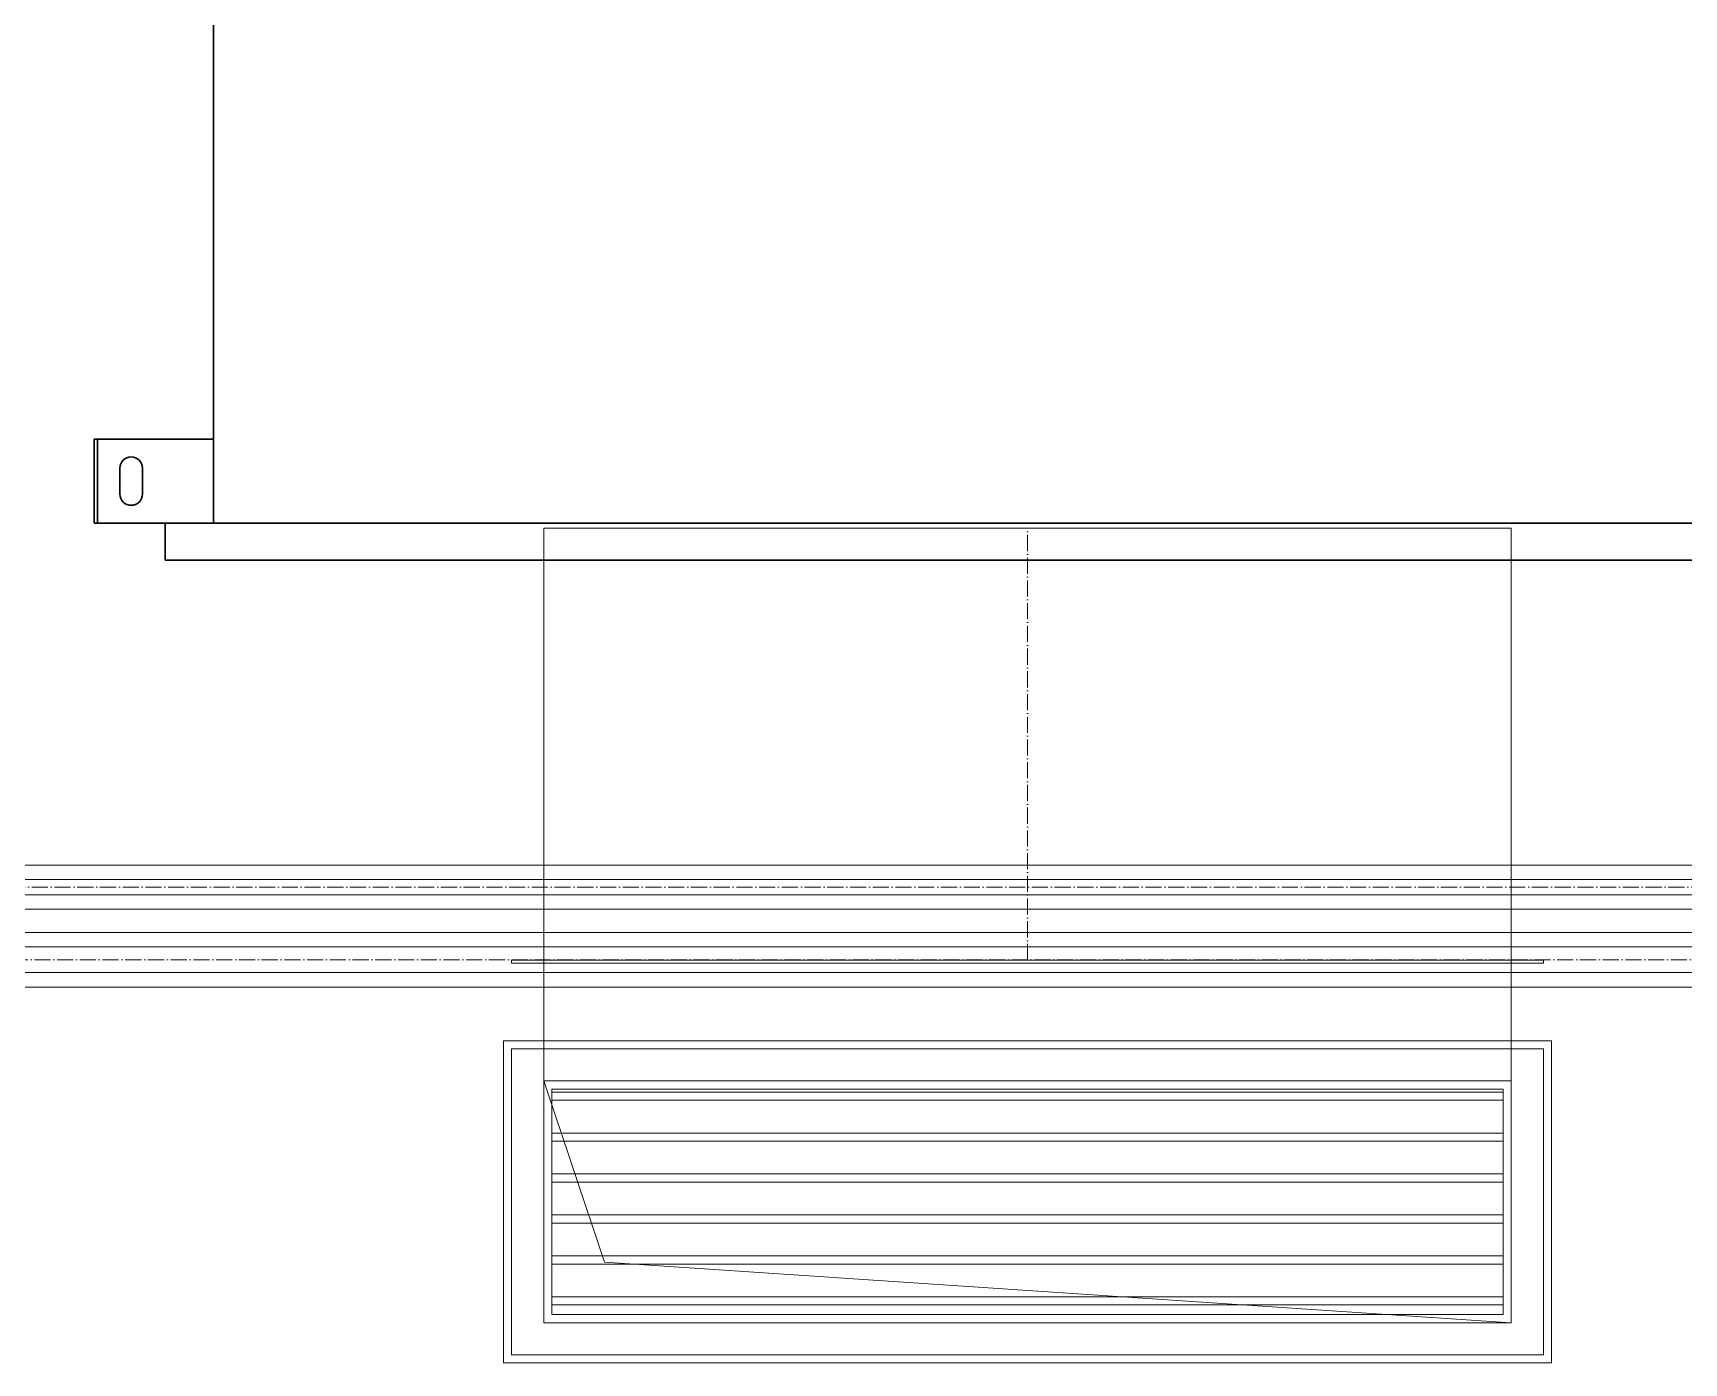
# Model space of a CAD drawing. Header units: millimetres. Extents: x -88595 to 880822, y -1054509 to -148035.
# Drawn here: x 186060 to 187084, y -238737 to -237912 of the extents above; entities that cross this region are included whole.
import ezdxf

# ---------------------------------------------------------------- set-up
doc = ezdxf.new("R2010")
doc.units = ezdxf.units.MM
doc.linetypes.add('$0$ADSK_Осевая', pattern=[14, 10, -2, 0, -2])
for name, color, linetype, lineweight in [('Воздуховоды', 7, 'Continuous', 18), ('Изоляция', 7, 'Continuous', 18), ('Оборудование', 7, 'Continuous', 18), ('Трубопровод', 7, 'Continuous', 18)]:
    doc.layers.add(name, color=color, linetype=linetype, lineweight=lineweight)

# ---------------------------------------------------------------- blocks, each defined once
blk = doc.blocks.new('$0$ADSK_Канальный блок кондиционера1 - AD242MJERAB-3267365-В_Координация_1 этаж ОВ3')
at = {"layer": 'Оборудование', "color": 150, "lineweight": 30, "true_color": 0x0080ff}
for p, q in [((-599, 0), (-599, -72)), ((-597, 0), (-599, 0)), ((-597, 0), (-599, 0)), ((-599, 0), (-599, -72)), ((-597, 0), (-596, 0)), ((-597, 0), (-525, 0)), ((-597, 0), (-597, -72)), ((-525, 0), (-596, 0)), ((505, 5), (-555, 5)), ((-555, 5), (505, 5)), ((-555, 5), (-555, 0)), ((-555, 5), (-555, 0)), ((505, 0), (-555, 0)), ((-555, 0), (505, 0)), ((525, 0), (-525, 0)), ((-525, 0), (525, 0)), ((-525, 0), (-525, -697)), ((-525, 0), (-525, -697)), ((-525, -72), (-525, 0)), ((-525, 0), (-525, -72)), ((505, 0), (505, 5)), ((505, 5), (505, 0)), ((525, -697), (525, 0)), ((525, 0), (525, -697)), ((525, 0), (597, 0)), ((596, 0), (525, 0)), ((525, -72), (525, 0)), ((525, 0), (525, -72)), ((596, 0), (597, 0)), ((599, 0), (597, 0)), ((599, 0), (597, 0)), ((597, 0), (597, -72)), ((599, -72), (599, 0)), ((599, 0), (599, -72)), ((-583, -54), (-583, -38)), ((-583, -38), (-583, -54)), ((-569, -38), (-569, -54)), ((-569, -54), (-569, -38)), ((569, -38), (569, -54)), ((569, -54), (569, -38)), ((583, -54), (583, -38)), ((583, -38), (583, -54)), ((-599, -72), (-597, -72)), ((-599, -72), (-597, -72)), ((-525, -72), (-597, -72)), ((-596, -72), (-597, -72)), ((-596, -72), (-525, -72)), ((525, -72), (596, -72)), ((597, -72), (525, -72)), ((597, -72), (596, -72)), ((597, -72), (599, -72)), ((597, -72), (599, -72)), ((615, -87), (525, -87)), ((525, -87), (525, -287)), ((525, -287), (525, -87)), ((525, -87), (615, -87)), ((615, -287), (615, -87)), ((615, -87), (615, -287)), ((525, -287), (615, -287)), ((615, -287), (525, -287)), ((550, -414.5), (525, -414.5)), ((525, -414.5), (525, -439.5)), ((525, -414.5), (525, -439.5)), ((550, -439.5), (550, -414.5)), ((550, -439.5), (550, -414.5)), ((525, -439.5), (550, -439.5)), ((582, -506.25), (525, -506.25)), ((525, -506.25), (525, -515.75)), ((525, -506.25), (525, -515.75)), ((582, -515.75), (582, -506.25)), ((582, -515.75), (582, -506.25)), ((525, -515.75), (582, -515.75)), ((582, -573.06), (525, -573.06)), ((525, -573.06), (525, -588.94)), ((525, -573.06), (525, -588.94)), ((582, -588.94), (582, -573.06)), ((582, -588.94), (582, -573.06)), ((525, -588.94), (582, -588.94)), ((-599, -645), (-599, -697)), ((-597, -645), (-599, -645)), ((-597, -645), (-599, -645)), ((-599, -645), (-599, -697)), ((-597, -645), (-596, -645)), ((-597, -645), (-525, -645)), ((-597, -645), (-597, -697)), ((-525, -645), (-596, -645)), ((-525, -645), (-525, -697)), ((-525, -697), (-525, -645)), ((525, -645), (597, -645)), ((596, -645), (525, -645)), ((525, -645), (525, -697)), ((525, -697), (525, -645)), ((596, -645), (597, -645)), ((599, -645), (597, -645)), ((599, -645), (597, -645)), ((597, -645), (597, -697)), ((599, -697), (599, -645)), ((599, -645), (599, -697)), ((-583, -679), (-583, -663)), ((-583, -663), (-583, -679)), ((-569, -663), (-569, -679)), ((-569, -679), (-569, -663)), ((569, -663), (569, -679)), ((569, -679), (569, -663)), ((583, -679), (583, -663)), ((583, -663), (583, -679)), ((-599, -697), (-597, -697)), ((-599, -697), (-597, -697)), ((-525, -697), (-597, -697)), ((-596, -697), (-597, -697)), ((-596, -697), (-525, -697)), ((505, -697), (-555, -697)), ((-555, -697), (505, -697)), ((-555, -697), (-555, -720)), ((-555, -697), (-555, -720)), ((525, -697), (-525, -697)), ((-525, -697), (525, -697)), ((505, -720), (505, -697)), ((505, -697), (505, -720)), ((525, -697), (596, -697)), ((597, -697), (525, -697)), ((597, -697), (596, -697)), ((597, -697), (599, -697)), ((597, -697), (599, -697)), ((505, -720), (-555, -720)), ((-555, -720), (505, -720))]:
    blk.add_line(p, q, dxfattribs=at)
for centre, start, end in [((-576, -38), 360, 180), ((-576, -38), 360, 180), ((576, -38), 0, 180), ((576, -38), 0, 180), ((-576, -54), 180, 0), ((-576, -54), 180, 360), ((576, -54), 180, 360), ((576, -54), 180, 0), ((-576, -663), 0, 180), ((-576, -663), 0, 180), ((576, -663), 0, 180), ((576, -663), 0, 180), ((-576, -679), 180, 0), ((-576, -679), 180, 0), ((576, -679), 180, 0), ((576, -679), 180, 0)]:
    blk.add_arc(centre, 7, start, end, dxfattribs=at)
blk = doc.blocks.new('$0$ADSK_Решетка вентиляционная жалюзийная_Приточная2 - Решетка приточная_Однорядная-4279701-В_Координация_1 этаж ОВ3')
at = {"layer": 'Воздуховоды', "lineweight": 9, "true_color": 0xffffff}
h = blk.add_hatch(dxfattribs=at)
h.set_pattern_fill('FP_24', style=0, pattern_type=2)
h.set_pattern_definition([(180, (-5799.85, 17717.073), (-3e-15, -25.4), [25.4, 0, 0, 0]), (180, (-5799.85, 17711.993), (-3e-15, -25.4), [25.4, 0, 0, 0])])
h.paths.add_polyline_path([(-6094.9, 17657.2), (-5504.9, 17657.2), (-5504.9, 17797.2), (-6094.9, 17797.2)])
at = {"layer": 'Воздуховоды', "color": 140, "true_color": 0x1bb3e4}
for p, q in [((-6124.9, 17627.2), (-6124.9, 17827.2)), ((-6124.9, 17827.2), (-5474.9, 17827.2)), ((-5474.9, 17827.2), (-6124.9, 17827.2)), ((-6124.9, 17827.2), (-6124.9, 17627.2)), ((-5474.9, 17827.2), (-5474.9, 17627.2)), ((-5474.9, 17627.2), (-5474.9, 17827.2)), ((-6099.9, 17652.2), (-6099.9, 17802.2)), ((-6099.9, 17802.2), (-5499.9, 17802.2)), ((-5499.9, 17802.2), (-6099.9, 17802.2)), ((-6099.9, 17802.2), (-6099.9, 17652.2)), ((-5499.9, 17802.2), (-5499.9, 17652.2)), ((-5499.9, 17652.2), (-5499.9, 17802.2)), ((-5504.9, 17797.2), (-6094.9, 17797.2)), ((-6094.9, 17797.2), (-6094.9, 17657.2)), ((-6094.9, 17657.2), (-6094.9, 17797.2)), ((-6094.9, 17797.2), (-5504.9, 17797.2)), ((-6094.9, 17657.2), (-6094.9, 17797.2)), ((-6094.9, 17797.2), (-5504.9, 17797.2)), ((-5504.9, 17797.2), (-6094.9, 17797.2)), ((-6094.9, 17797.2), (-6094.9, 17657.2)), ((-5504.9, 17657.2), (-5504.9, 17797.2)), ((-5504.9, 17797.2), (-5504.9, 17657.2)), ((-5504.9, 17797.2), (-5504.9, 17657.2)), ((-5504.9, 17657.2), (-5504.9, 17797.2)), ((-6094.9, 17657.2), (-5504.9, 17657.2)), ((-5504.9, 17657.2), (-6094.9, 17657.2)), ((-5504.9, 17657.2), (-6094.9, 17657.2)), ((-6094.9, 17657.2), (-5504.9, 17657.2)), ((-5499.9, 17652.2), (-6099.9, 17652.2)), ((-6099.9, 17652.2), (-5499.9, 17652.2)), ((-5474.9, 17627.2), (-6124.9, 17627.2)), ((-6124.9, 17627.2), (-5474.9, 17627.2))]:
    blk.add_line(p, q, dxfattribs=at)
blk = doc.blocks.new('$0$ADSK_Отвод_Прямоугольный1 - Стандарт-4055408-В_Координация_1 этаж ОВ3')
at = {"layer": 'Воздуховоды', "color": 140, "true_color": 0x1bb3e4}
for p, q in [((-5479.9, 17877.2), (-6119.9, 17877.2)), ((-6119.9, 17877.2), (-5479.9, 17877.2)), ((-6119.9, 17875.2), (-6119.9, 17877.2)), ((-6119.9, 17875.2), (-6119.9, 17877.2)), ((-5479.9, 17875.2), (-6119.9, 17875.2)), ((-6119.9, 17875.2), (-5479.9, 17875.2)), ((-6099.9, 17877.2), (-6099.9, 17852.2)), ((-5499.9, 17877.2), (-6099.9, 17877.2)), ((-6099.9, 17877.2), (-5499.9, 17877.2)), ((-6099.9, 17852.2), (-6099.9, 17877.2)), ((-5499.9, 17877.2), (-6099.9, 17877.2)), ((-6099.9, 17877.2), (-5499.9, 17877.2)), ((-6099.9, 17875.2), (-6099.9, 17877.2)), ((-6099.9, 17875.2), (-6099.9, 17877.2)), ((-5499.9, 17875.2), (-6099.9, 17875.2)), ((-6099.9, 17875.2), (-5499.9, 17875.2)), ((-5499.9, 17877.2), (-5499.9, 17852.2)), ((-5499.9, 17852.2), (-5499.9, 17877.2)), ((-5499.9, 17877.2), (-5499.9, 17875.2)), ((-5499.9, 17875.2), (-5499.9, 17877.2)), ((-5479.9, 17877.2), (-5479.9, 17875.2)), ((-5479.9, 17875.2), (-5479.9, 17877.2)), ((-6099.9, 17852.2), (-6099.9, 17802.2)), ((-6099.9, 17852.2), (-6099.9, 17652.2)), ((-5499.9, 17802.2), (-5499.9, 17852.2)), ((-5499.9, 17852.2), (-5499.9, 17652.2)), ((-5479.9, 17822.2), (-6119.9, 17822.2)), ((-6119.9, 17822.2), (-6119.9, 17632.2)), ((-6119.9, 17632.2), (-6119.9, 17822.2)), ((-6119.9, 17822.2), (-5479.9, 17822.2)), ((-5479.9, 17632.2), (-5479.9, 17822.2)), ((-5479.9, 17822.2), (-5479.9, 17632.2)), ((-6099.9, 17802.2), (-6099.9, 17652.2)), ((-6099.9, 17802.2), (-5499.9, 17802.2)), ((-6099.9, 17652.2), (-6099.9, 17802.2)), ((-6099.9, 17802.2), (-5499.9, 17802.2)), ((-5499.9, 17802.2), (-6099.9, 17802.2)), ((-6099.9, 17802.2), (-6099.9, 17652.2)), ((-5499.9, 17652.2), (-5499.9, 17802.2)), ((-5499.9, 17802.2), (-5499.9, 17652.2)), ((-5499.9, 17652.2), (-5499.9, 17802.2)), ((-6099.9, 17652.2), (-5499.9, 17652.2)), ((-5499.9, 17652.2), (-6099.9, 17652.2)), ((-5499.9, 17652.2), (-6099.9, 17652.2)), ((-6099.9, 17652.2), (-5499.9, 17652.2)), ((-6119.9, 17632.2), (-5479.9, 17632.2)), ((-5479.9, 17632.2), (-6119.9, 17632.2))]:
    blk.add_line(p, q, dxfattribs=at)

msp = doc.modelspace()

# ---------------------------------------------------------------- linework, layer by layer
at = {"layer": 'Воздуховоды', "color": 140, "true_color": 0x1bb3e4}
for p, q in [((186376.8, -238219), (186976.8, -238219)), ((186376.8, -238487), (186376.8, -238219)), ((186976.8, -238219), (186976.8, -238487)), ((186376.8, -238487), (186976.8, -238487)), ((186976.8, -238562), (186376.8, -238562)), ((186376.8, -238562), (186376.8, -238712)), ((186376.8, -238562), (186414.3, -238674.5)), ((186976.8, -238712), (186976.8, -238562)), ((186976.8, -238712), (186414.3, -238674.5)), ((186376.8, -238712), (186976.8, -238712))]:
    msp.add_line(p, q, dxfattribs=at)
at = {"layer": 'Воздуховоды', "color": 140, "linetype": '$0$ADSK_Осевая', "true_color": 0x1bb3e4}
msp.add_line((186676.8, -238487), (186676.8, -238219), dxfattribs=at)
at = {"layer": 'Изоляция', "color": 190, "true_color": 0x8000ff}
for p, q in [((187570.1, -238428), (184417.6, -238428)), ((184417.6, -238455.5), (187577.8, -238455.5))]:
    msp.add_line(p, q, dxfattribs=at)
at = {"layer": 'Изоляция', "color": 134, "true_color": 0x00a6a6}
for p, q in [((187626.9, -238469.8), (184493.5, -238469.8)), ((184493.5, -238503.7), (187635.8, -238503.7))]:
    msp.add_line(p, q, dxfattribs=at)
at = {"layer": 'Трубопровод', "color": 190, "true_color": 0x8000ff}
for p, q in [((187577.8, -238437), (184417.6, -238437)), ((184417.6, -238446.5), (187577.8, -238446.5))]:
    msp.add_line(p, q, dxfattribs=at)
at = {"layer": 'Трубопровод', "color": 190, "linetype": '$0$ADSK_Осевая', "true_color": 0x8000ff}
msp.add_line((187577.8, -238441.8), (184417.6, -238441.8), dxfattribs=at)
msp.add_line((187577.8, -238441.8), (184417.6, -238441.8), dxfattribs=at)
at = {"layer": 'Трубопровод', "color": 134, "true_color": 0x00a6a6}
for p, q in [((187635.8, -238478.8), (184493.5, -238478.8)), ((184493.5, -238494.7), (187635.8, -238494.7))]:
    msp.add_line(p, q, dxfattribs=at)
at = {"layer": 'Трубопровод', "color": 134, "linetype": '$0$ADSK_Осевая', "true_color": 0x00a6a6}
msp.add_line((187635.8, -238486.8), (184493.5, -238486.8), dxfattribs=at)
msp.add_line((187635.8, -238486.8), (184493.5, -238486.8), dxfattribs=at)

# ---------------------------------------------------------------- block references
at = {"layer": 'Воздуховоды', "color": 140, "true_color": 0x1bb3e4}
for name in ['$0$ADSK_Отвод_Прямоугольный1 - Стандарт-4055408-В_Координация_1 этаж ОВ3', '$0$ADSK_Решетка вентиляционная жалюзийная_Приточная2 - Решетка приточная_Однорядная-4279701-В_Координация_1 этаж ОВ3']:
    msp.add_blockref(name, (192476.7, -256364.2), dxfattribs=at)
at = {"layer": 'Оборудование', "color": 150, "lineweight": 30, "true_color": 0x0080ff}
msp.add_blockref('$0$ADSK_Канальный блок кондиционера1 - AD242MJERAB-3267365-В_Координация_1 этаж ОВ3', (186696.8, -237518.8), dxfattribs=at)

doc.saveas('drawing.dxf')
